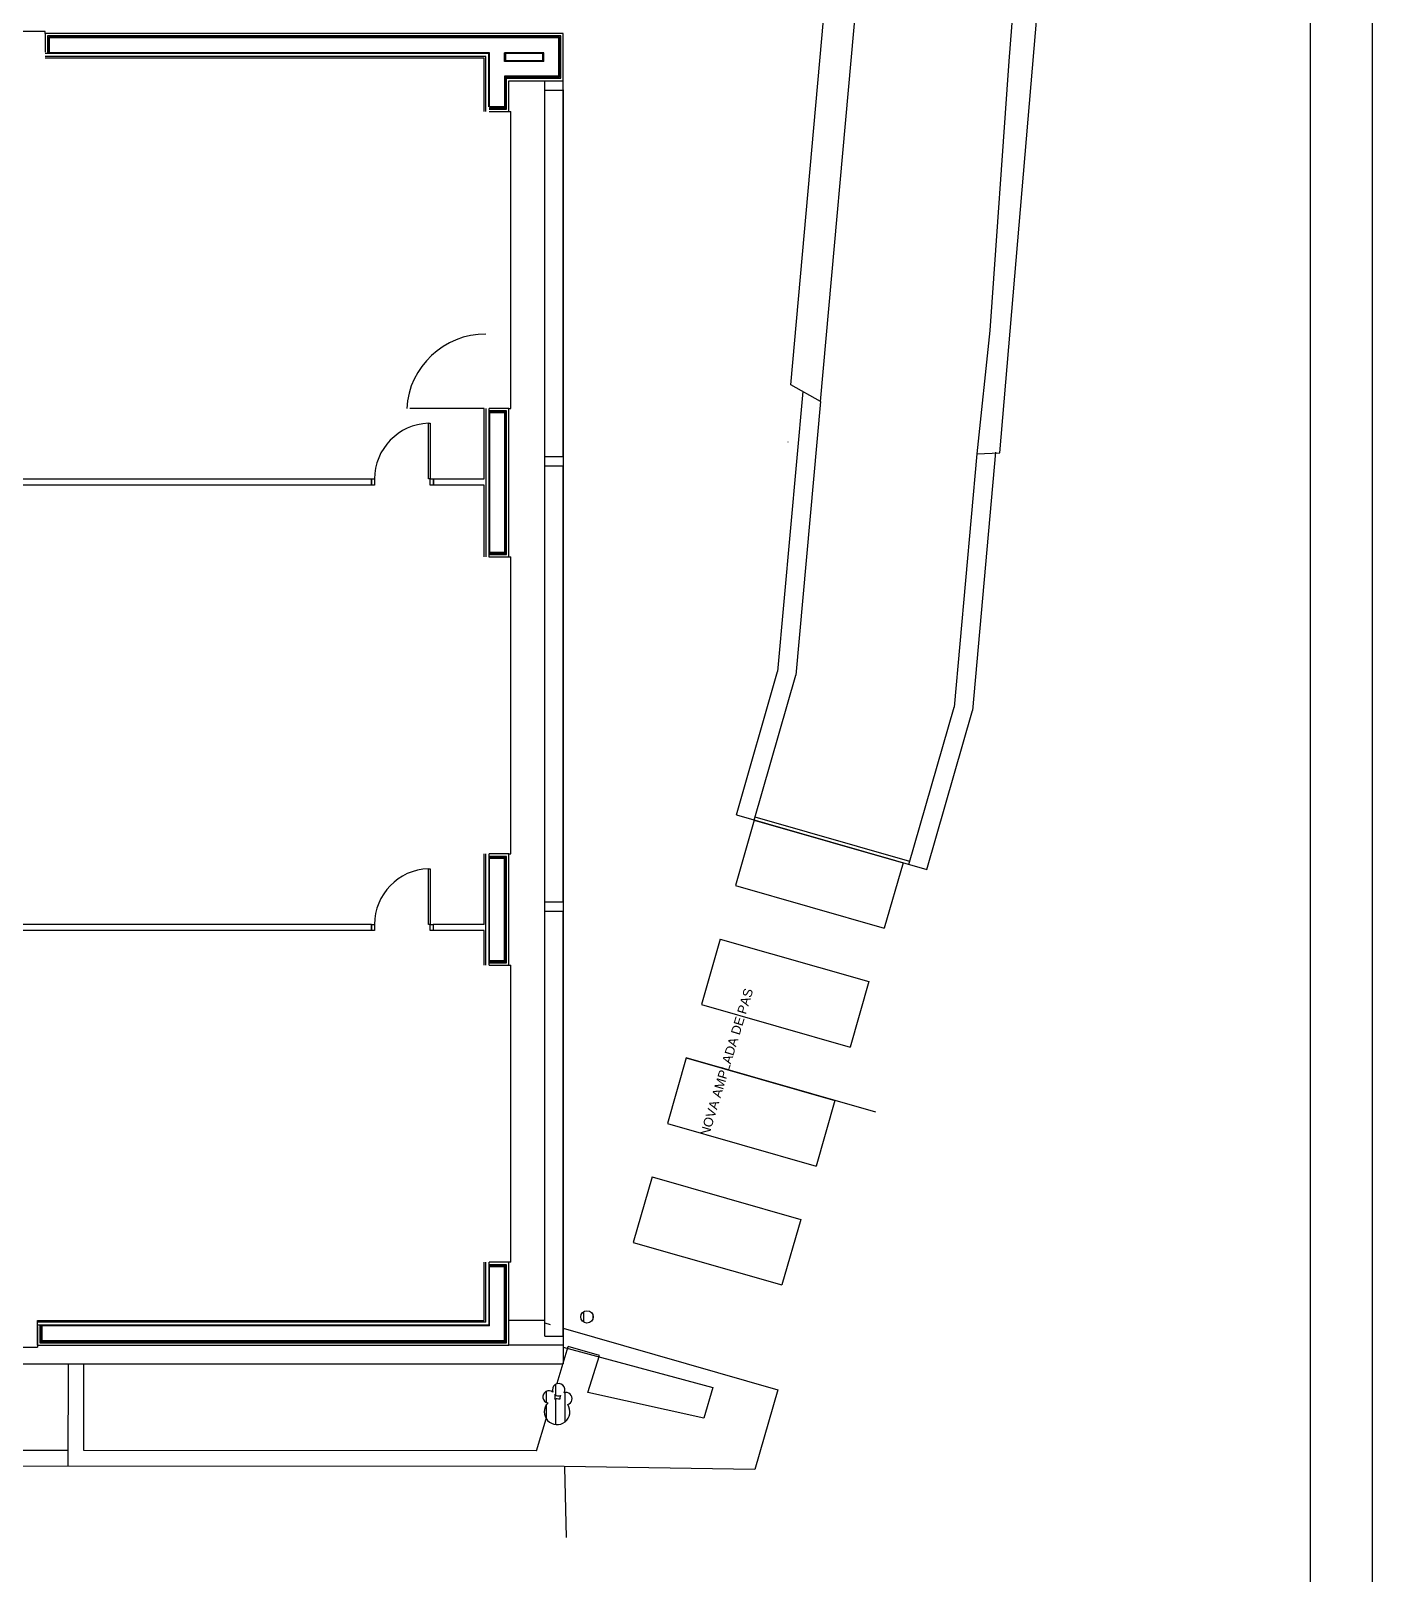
# Model space of a CAD drawing. Extents: x -0.02 to 0.821, y -0.01 to 0.584.
# Drawn here: x 0.6042 to 0.821, y 0.2063 to 0.4557 of the extents above; entities that cross this region are included whole.
import ezdxf
from ezdxf.enums import TextEntityAlignment as Align

# ---------------------------------------------------------------- set-up
doc = ezdxf.new("R2010")
doc.units = 0
doc.header["$MEASUREMENT"] = 0
for name, pattern in [('CONTINUA', [0]), ('GETRENNT', [31.75, 12.7, -6.35, 0, -6.35, 0, -6.35]), ('VERDECKT', [9.524999999999999, 6.35, -3.175])]:
    doc.linetypes.add(name, pattern=pattern)
for name, color, linetype in [('Constgral01', 4, 'CONTINUA'), ('Doors', 2, 'CONTINUA'), ('Walls', 7, 'CONTINUA')]:
    doc.layers.add(name, color=color, linetype=linetype)
doc.styles.add('ARIAL', font='Arial.ttf')

msp = doc.modelspace()

# ---------------------------------------------------------------- linework, layer by layer
at = {"layer": 'Constgral01', "color": 161, "linetype": 'CONTINUA'}
for p, q in [((0.6872588780820952, 0.2467035792479292), (0.687258868101053, 0.4476729885628447)), ((0.7266099085838651, 0.3892650117808953), (0.7266113524044632, 0.3892868772614748)), ((0.6872588745999965, 0.2473035160414875), (0.6814589773697662, 0.2473030279651284)), ((0.6935723722167313, 0.2470172280129045), (0.6935723722167313, 0.2487191555825994)), ((0.6950723722167313, 0.2476618526699021), (0.6950723722167313, 0.2480745309265331)), ((0.690258874752035, 0.2460362004740164), (0.6902588747544214, 0.240303543404676)), ((0.6890723722167313, 0.2351967104831711), (0.6890723722167313, 0.2369901592312381)), ((0.6875723722167313, 0.2340088047329336), (0.6875723722167313, 0.2358394180601463)), ((0.6890723722167313, 0.2304711907356977), (0.6890723722167313, 0.2345941269304603)), ((0.6905723722167313, 0.230930478787981), (0.6905723722167313, 0.2356368060531095)), ((0.6875723722167313, 0.2313356604641303), (0.6875723722167313, 0.2337313986672089)), ((0.6904795722157578, 0.2235930601730943), (0.6907471091318875, 0.2122243330329657))]:
    msp.add_line(p, q, dxfattribs=at)
at = {"layer": 'Constgral01', "color": 161, "linetype": 'VERDECKT'}
for p, q in [((0.7289605977315805, 0.3974386940244585), (0.724899485541042, 0.3521610264619812)), ((0.7318285722167348, 0.395832460174337), (0.727861999690591, 0.3516088229576126)), ((0.7182588746012188, 0.3289899967536331), (0.724899485541042, 0.3521610264619812)), ((0.7182588746012188, 0.3289899967545644), (0.7490205058879219, 0.3201739869434387)), ((0.7462637977004634, 0.321484163440764), (0.7212699723131373, 0.3286471714032814)), ((0.7181122741610744, 0.3175891850152984), (0.7421447986496497, 0.3107016773363576)), ((0.7156327713877545, 0.308937476166524), (0.7396652958763298, 0.3020499684885145)), ((0.7126022679979215, 0.2983631653515622), (0.7366347924864968, 0.2914756576735527)), ((0.7100692895455286, 0.2898090731175617), (0.7407522153705941, 0.2810156195918098)), ((0.7070922618348268, 0.2791371456887573), (0.731124786323402, 0.2722496380098164)), ((0.7046127590615652, 0.2704854368399829), (0.7286452835500823, 0.2635979291619733)), ((0.7015822556717322, 0.2599111260250211), (0.7256147801602493, 0.2530236183470115)), ((0.6872733622891829, 0.2468918217811734), (0.6881414722157643, 0.2466430291999132)), ((0.690258874752035, 0.2460362004740164), (0.7249259173281025, 0.2361009345380589)), ((0.690258874753199, 0.2429780365983024), (0.7144469092185027, 0.2364452184401453))]:
    msp.add_line(p, q, dxfattribs=at)
at = {"layer": 'Constgral01', "color": 161, "linetype": 'GETRENNT'}
for p, q in [((0.7211427775509074, 0.3281634958293289), (0.7181122741610744, 0.3175891850152984)), ((0.7211427775509074, 0.3281634958293289), (0.7451753020394827, 0.3212759881513194)), ((0.7451753020394827, 0.3212759881513194), (0.7421447986496497, 0.3107016773363576)), ((0.7156327713877545, 0.308937476166524), (0.7126022679979215, 0.2983631653515622)), ((0.7396652958763298, 0.3020499684885145), (0.7366347924864968, 0.2914756576735527)), ((0.7101227652246598, 0.2897114565037191), (0.7070922618348268, 0.2791371456887573)), ((0.7101227652246598, 0.2897114565037191), (0.7341552897132351, 0.2828239488247782)), ((0.7341552897132351, 0.2828239488247782), (0.731124786323402, 0.2722496380098164)), ((0.7046127590615652, 0.2704854368399829), (0.7015822556717322, 0.2599111260250211)), ((0.7286452835500823, 0.2635979291619733), (0.7256147801602493, 0.2530236183470115))]:
    msp.add_line(p, q, dxfattribs=at)
at = {"layer": 'Constgral01', "color": 7, "linetype": 'CONTINUA'}
msp.add_lwpolyline([(0.811, 0), (0, 0), (0, 0.5739999999999997), (0.811, 0.5739999999999997), (0.811, 0)], close=True, dxfattribs=at)
at = {"layer": 'Constgral01', "color": 161, "linetype": 'CONTINUA'}
msp.add_circle((0.6940951884622336, 0.2478681917991489), 0.001, dxfattribs=at)
for centre, radius, start, end in [((0.6895142579557142, 0.236093669006601), 0.001, 330.2191235530298, 202.6432425938935), ((0.687971346981707, 0.2349240681473166), 0.001, 51.68451855780452, 257.1557703951075), ((0.687971346981707, 0.2349240681473166), 0.001, 339.4171721314515, 22.64324259389445), ((0.6895142579557142, 0.236093669006601), 0.001, 231.6845185578045, 287.5123625984514), ((0.6892596883244696, 0.2325300045572221), 0.002072641960112378, 78.10967556780922, 99.78297351646624), ((0.6906831008096342, 0.2346433326611296), 0.001, 150.2191235530298, 184.8850633203585), ((0.6906831008096342, 0.2346433326611296), 0.001, 287.1911955255012, 107.512362598458), ((0.6892596883244696, 0.2325300045572221), 0.002072641960112378, 136.7899690132292, 33.96658328852517)]:
    msp.add_arc(centre, radius, start, end, dxfattribs=at)
at = {"layer": 'Doors', "color": 161, "linetype": 'CONTINUA'}
for p, q in [((0.6902588747174596, 0.3869535492276773), (0.6902588747686823, 0.4477035418571904)), ((0.6872588747144328, 0.3869535492276773), (0.6872588747651316, 0.4462035418581218)), ((0.6872588746208931, 0.4461729885628447), (0.6902588746238616, 0.4461729885619134)), ((0.690258874766936, 0.4462035418571905), (0.6902588747526169, 0.24330354185123)), ((0.6872588746155379, 0.3869535492276773), (0.6902588746185065, 0.3869535492276773)), ((0.6872588746488909, 0.3149535492304713), (0.6872588747120463, 0.3854535492286086)), ((0.6872588746143156, 0.3854535492286086), (0.6902588746172842, 0.3854535492276773)), ((0.6902588746506954, 0.3149535492304713), (0.6902588747162371, 0.3854535492276773)), ((0.6872588746059919, 0.3149535492304713), (0.6902588746083784, 0.3149535492304713)), ((0.6872588746047695, 0.3134535492304713), (0.6902588746071561, 0.3134535492304713)), ((0.687258874598192, 0.2447739982698113), (0.6872588746465044, 0.3134535492304713)), ((0.6902588746012188, 0.24480354185123), (0.6902588746483088, 0.3134535492304713)), ((0.6872588745982503, 0.2447739982698113), (0.6902588746012188, 0.2447739982698113)), ((0.6902588747526169, 0.2432739982698113), (0.6814888801898342, 0.243273541232571))]:
    msp.add_line(p, q, dxfattribs=at)
at = {"layer": 'Doors', "color": 161, "linetype": 'VERDECKT'}
msp.add_line((0.6774588748360985, 0.3947031295578927), (0.6654588748348761, 0.3947031295653433), dxfattribs=at)
at = {"layer": 'Doors', "color": 61, "linetype": 'CONTINUA'}
for p, q in [((0.6684585951286135, 0.3833022902105004), (0.668458639370976, 0.3923021226925775)), ((0.668458639370976, 0.3923021226925775), (0.668758639369742, 0.3923021226925775)), ((0.668758639369742, 0.3923021226925775), (0.6687585951274377, 0.3833022902105004)), ((0.6592585951268557, 0.382302290209569), (0.6592585951268557, 0.383302290209569)), ((0.6592585951268557, 0.383302290209569), (0.6597585951262154, 0.383302290209569)), ((0.6597585951262154, 0.382302290209569), (0.6592585951268557, 0.382302290209569)), ((0.6597585951262154, 0.383302290209569), (0.6597585951262154, 0.382302290209569)), ((0.6687585951274377, 0.3833022902105004), (0.6684585951286135, 0.3833022902105004)), ((0.6687585951274377, 0.3823022902105004), (0.6687585951274377, 0.3833022902105004)), ((0.6687585951274377, 0.3833022902105004), (0.6692585951268557, 0.3833022902105004)), ((0.6692585951268557, 0.3823022902105004), (0.6687585951274377, 0.3823022902105004)), ((0.6692585951268557, 0.3833022902105004), (0.6692585951268557, 0.3823022902105004)), ((0.6684588751081029, 0.3113038235241548), (0.6684588751080446, 0.3203038235241547)), ((0.6684588751080446, 0.3203038235241547), (0.6687588751068688, 0.3203038235241547)), ((0.6687588751068688, 0.3203038235241547), (0.668758875106927, 0.3113038235241548)), ((0.659258875106345, 0.3103038235232234), (0.659258875106345, 0.3113038235232234)), ((0.659258875106345, 0.3113038235232234), (0.6597588751057046, 0.3113038235232234)), ((0.6597588751057046, 0.3103038235232234), (0.659258875106345, 0.3103038235232234)), ((0.6597588751057046, 0.3113038235232234), (0.6597588751057046, 0.3103038235232234)), ((0.668758875106927, 0.3113038235241548), (0.6684588751081029, 0.3113038235241548)), ((0.668758875106927, 0.3103038235241548), (0.668758875106927, 0.3113038235241548)), ((0.668758875106927, 0.3113038235241548), (0.669258875106345, 0.3113038235241548)), ((0.669258875106345, 0.3103038235241548), (0.668758875106927, 0.3103038235241548)), ((0.669258875106345, 0.3113038235241548), (0.669258875106345, 0.3103038235241548))]:
    msp.add_line(p, q, dxfattribs=at)
at = {"layer": 'Doors', "color": 161, "linetype": 'VERDECKT'}
for centre, radius, start, end in [((0.6776448994439561, 0.3939980366118253), 0.01270560413413192, 89.48602234568023, 176.8187570759355), ((0.6687585951274377, 0.3833022902105004), 0.009000000000000001, 91.90683803245814, 180), ((0.668758875106927, 0.3113038235241548), 0.009000000000000001, 91.90683803245814, 180)]:
    msp.add_arc(centre, radius, start, end, dxfattribs=at)
at = {"layer": 'Walls', "color": 220, "linetype": 'CONTINUA'}
for p, q in [((0.7608302722162916, 0.3875064601441846), (0.7735676722169738, 0.5375727601461112)), ((0.7659255488891504, 0.4989046398177743), (0.7622867414105567, 0.4508461301187053)), ((0.7318285722167348, 0.395832460174337), (0.7408334834207199, 0.4962289419230074)), ((0.7270486147416523, 0.3985095165912062), (0.7341027865899378, 0.477157047833316)), ((0.7622867414105567, 0.4508461301187053), (0.7592173708332702, 0.4073112941784784)), ((0.7592173708332702, 0.4073112941784784), (0.7570933722169139, 0.3873846601732076)), ((0.7318285722167348, 0.395832460174337), (0.7270486147416523, 0.3985095165912062)), ((0.7570933722169139, 0.3873846601732076), (0.7608302722162916, 0.3875064601441846)), ((0.6892744392980239, 0.237176900244318), (0.6910625231946469, 0.2430734366066754)), ((0.6961249486578163, 0.2416239338312298), (0.6910625231946469, 0.2430734366066754)), ((0.6102591952956282, 0.2237430456355214), (0.6102677910185885, 0.2403035430721939)), ((0.6127604925895576, 0.2262417589435354), (0.6127677906823811, 0.2403022454483435)), ((0.694249730257492, 0.2356346386251971), (0.6961249486578163, 0.2416239338312298)), ((0.7129703400797444, 0.2314855399485677), (0.694249730257492, 0.2356346386251971)), ((0.7144469092185027, 0.2364452184401453), (0.7129703400797444, 0.2314855399485677)), ((0.7249259173281025, 0.2361009345380589), (0.7212334468198824, 0.2232168271103874)), ((0.6859470138914184, 0.2262041014023125), (0.6875224898923189, 0.2313995240246877)), ((0.6102604929203517, 0.2262430452983827), (0.3076089800622431, 0.2263987722229213)), ((0.6859470138914184, 0.2262041014023125), (0.6127604925895576, 0.2262417589435354)), ((0.6904130450386438, 0.2237018031105399), (0.3076089800622431, 0.2238987718923018)), ((0.7212334468198824, 0.2232168271103874), (0.6904130450386438, 0.2237018031105399))]:
    msp.add_line(p, q, dxfattribs=at)
at = {"layer": 'Walls', "color": 4, "linetype": 'CONTINUA'}
for p, q in [((0.6065118399648345, 0.45563354217913), (0.5825118399648345, 0.4556335418196395)), ((0.6065118399648345, 0.4553335421793163), (0.6065118399648345, 0.45563354217913)), ((0.6774588748366805, 0.4513029888849706), (0.6065118399640779, 0.4513035421064124)), ((0.6774588748366805, 0.4427031295569614), (0.6774588748366805, 0.4513029888849706)), ((0.6814888748367084, 0.44270312955603), (0.6817888738276088, 0.44270312955603)), ((0.6817888748366968, 0.3947031295569614), (0.6817888738276088, 0.44270312955603)), ((0.6774589197642635, 0.3833033234197646), (0.6774588748521637, 0.3947031295578927)), ((0.6814888748367084, 0.3947031295569614), (0.6817888748366968, 0.3947031295569614)), ((0.6774588748366805, 0.3707050731563941), (0.6774589197642635, 0.3823033234160393)), ((0.6814888748367084, 0.3707050731545314), (0.681788885580434, 0.3707050731545314)), ((0.6817888652963447, 0.3227031295569613), (0.681788885580434, 0.3707029967932031)), ((0.6774588747696835, 0.3113033234160393), (0.6774588676799321, 0.3227031295578927)), ((0.6814888652963564, 0.3227031295569613), (0.6817888652963447, 0.3227031295569613)), ((0.6774588748402893, 0.3047026313673705), (0.677458874830103, 0.3103029886288569)), ((0.6814888652963564, 0.3047031295504421), (0.6817887777567958, 0.3047031295504421)), ((0.6817888801880181, 0.2567031295523047), (0.6817887778209988, 0.3047031295504421)), ((0.6774588748366805, 0.2473029886288568), (0.6774588748366805, 0.2567031295541674)), ((0.6817888801880181, 0.2567031295523047), (0.6814888801879715, 0.2567031295523047)), ((0.6052591952956282, 0.2473035418502987), (0.6774588748366805, 0.2473029886288568)), ((0.605259195294464, 0.2433035421278328), (0.6052591952956282, 0.2473035418568179)), ((0.5812591952914954, 0.2429735397929326), (0.605259195293882, 0.2429735397957266)), ((0.6052591952974327, 0.2432735406141728), (0.6052591952974327, 0.2429735406143591)), ((0.3076089800622431, 0.240303541816771), (0.6902588747544214, 0.240303543404676))]:
    msp.add_line(p, q, dxfattribs=at)
at = {"layer": 'Walls', "color": 61, "linetype": 'CONTINUA'}
for p, q in [((0.6902588747686823, 0.4553335421793163), (0.6065118399647181, 0.4553335421793163)), ((0.6065118399648345, 0.4553335421793163), (0.6065118399648345, 0.4523035421064124)), ((0.6902588747686823, 0.4476729885628447), (0.6902588747686823, 0.4553335421793163)), ((0.6814888748367084, 0.44270312955603), (0.6814888748367084, 0.4476729885628447)), ((0.6814888748367084, 0.4476729885628447), (0.6902588747686823, 0.4476729885628447)), ((0.6782588748366688, 0.44270312955603), (0.6814888748367084, 0.44270312955603)), ((0.6814888748367084, 0.3947031295569614), (0.678258975909499, 0.3947031295569614)), ((0.6814888748367084, 0.3707050731545314), (0.6814888748367084, 0.3947031295569614)), ((0.6782089752609609, 0.3707050731545314), (0.6814888748367084, 0.3707050731545314)), ((0.6814888652963564, 0.3227031295569613), (0.6782588745435932, 0.3227031295569613)), ((0.6814888652963564, 0.3047031295504421), (0.6814888652963564, 0.3227031295569613)), ((0.6782588655370055, 0.3047031295504421), (0.6814888652963564, 0.3047031295504421)), ((0.6814888801879715, 0.2567031295523047), (0.678258973065007, 0.2567031295523047)), ((0.6814888801879715, 0.243273541232571), (0.6814888801879715, 0.2567031295523047)), ((0.6052591952974327, 0.2463035418530926), (0.6052591952974327, 0.2432735406141728)), ((0.6052591952956282, 0.243273541232571), (0.6814888801879715, 0.243273541232571))]:
    msp.add_line(p, q, dxfattribs=at)
at = {"layer": 'Walls', "color": 161, "linetype": 'CONTINUA'}
for p, q in [((0.689858874768659, 0.4549335421798751), (0.6069118399647996, 0.4549335421798751)), ((0.6069118399647996, 0.4549335421798751), (0.6069118399647996, 0.4520529890432954)), ((0.689678874768666, 0.4547535421792418), (0.6070918399647927, 0.4547535421792418)), ((0.6070918399647927, 0.4547535421792418), (0.6070918399647927, 0.4520529890432954)), ((0.689678874768666, 0.4482529885629192), (0.689678874768666, 0.4547535421792418)), ((0.689858874768659, 0.4480729885622859), (0.689858874768659, 0.4549335421798751)), ((0.6782088748366805, 0.4520529890432954), (0.6065118399648345, 0.4520529890432954)), ((0.6777588748384733, 0.4516029890486971), (0.6065118399647181, 0.4516035428065807)), ((0.6777588748373091, 0.44270312955603), (0.6777588748384733, 0.4516029890486971)), ((0.6782088748366805, 0.4434331295555458), (0.6782088748366805, 0.4520529890432954)), ((0.6869788747686544, 0.452053542197682), (0.6809088748390787, 0.452053542197682)), ((0.6809088748390787, 0.452053542197682), (0.6809088748390787, 0.4509529885621741)), ((0.6869788747686544, 0.4509529885621741), (0.6869788747686544, 0.452053542197682)), ((0.6809088748390787, 0.4509529885621741), (0.6869788747686544, 0.4509529885621741)), ((0.6809088748366922, 0.4432831295551732), (0.6809088748366922, 0.4482529885629192)), ((0.6809088748366922, 0.4482529885629192), (0.689678874768666, 0.4482529885629192)), ((0.6810888748366851, 0.4431031295554713), (0.6810888748366851, 0.4480729885622859)), ((0.6810888748366851, 0.4480729885622859), (0.689858874768659, 0.4480729885622859)), ((0.6782588748366688, 0.4432831295551732), (0.6809088748366922, 0.4432831295551732)), ((0.6782588748366688, 0.4431031295554713), (0.6810888748366851, 0.4431031295554713)), ((0.6777589782793657, 0.3947031295569614), (0.6777588748408598, 0.37070312955603)), ((0.6782089752609609, 0.39470312955603), (0.6782089752609609, 0.3707050731545314)), ((0.6810888748366851, 0.3943031295565889), (0.6782089752609609, 0.3943031295565889)), ((0.6810888748366851, 0.3711050731549039), (0.6810888748366851, 0.3943031295565889)), ((0.6809088748366922, 0.3941231295568869), (0.6782089752609609, 0.3941231295568869)), ((0.6809088748366922, 0.371285073154606), (0.6809088748366922, 0.3941231295568869)), ((0.6782089752609609, 0.371285073154606), (0.6809088748366922, 0.371285073154606)), ((0.6782089752609609, 0.3711050731549039), (0.6810888748366851, 0.3711050731549039)), ((0.6777588652432897, 0.3047031295523048), (0.6777588748360868, 0.3227031295569613)), ((0.6782088744629873, 0.32270312955603), (0.6782088744629873, 0.3047031295504421)), ((0.6810888652963913, 0.3223031295565889), (0.6782088744629873, 0.3223031295565889)), ((0.6809088652963401, 0.3221231295568869), (0.6782088744629873, 0.3221231295568869)), ((0.6809088652963401, 0.3052831295505166), (0.6809088652963401, 0.3221231295568869)), ((0.6810888652963913, 0.3051031295508146), (0.6810888652963913, 0.3223031295565889)), ((0.6782088744629873, 0.3052831295505166), (0.6809088652963401, 0.3052831295505166)), ((0.6782088744629873, 0.3051031295508146), (0.6810888652963913, 0.3051031295508146)), ((0.6777589031202952, 0.2470029885480181), (0.6777589772690553, 0.2567031296202913)), ((0.6782089719177457, 0.2567031295504421), (0.6782089719177457, 0.2465529885534197)), ((0.6810888801880065, 0.2563031295519322), (0.6782089719177457, 0.2563031295519322)), ((0.6809088801880134, 0.2561231295522303), (0.6782089719177457, 0.2561231295522303)), ((0.6809088801880134, 0.2438535412326455), (0.6809088801880134, 0.2561231295522303)), ((0.6810888801880065, 0.2436735412329435), (0.6810888801880065, 0.2563031295519322)), ((0.6777589031202952, 0.2470029885480181), (0.6052591952956282, 0.247003541233018)), ((0.6782089719177457, 0.2465529885534197), (0.6052591952956282, 0.2465529885534197)), ((0.6056592610270017, 0.2465529885534197), (0.6056592610270017, 0.2436735406145454)), ((0.6058392610478331, 0.2465529885534197), (0.6058392610478331, 0.2438535406142473)), ((0.6052591952974327, 0.2436735407412052), (0.6052589189255959, 0.2436735407412052)), ((0.6056592610270017, 0.2436735412329435), (0.6810888801880065, 0.2436735412329435)), ((0.6058392610478331, 0.2438535412326455), (0.6809088801880134, 0.2438535412326455))]:
    msp.add_line(p, q, dxfattribs=at)
at = {"layer": 'Walls', "color": 240, "linetype": 'CONTINUA'}
for p, q in [((0.6895288747698651, 0.4546035421798006), (0.6072418399648158, 0.4546035428009927)), ((0.6072418399648158, 0.4522035377230496), (0.6072418399648158, 0.4546035377224907)), ((0.6895288747686428, 0.4484035418517888), (0.6895288747698651, 0.4546035421798006)), ((0.6783588748378679, 0.4522029890436679), (0.6072418399648158, 0.4522035372760147)), ((0.6783588748367038, 0.4434331295546144), (0.6783588748378679, 0.4522029890436679)), ((0.6871288747686777, 0.4522035421971232), (0.6807588748390554, 0.4522029890259728)), ((0.6807588748390554, 0.4508029885627329), (0.6807588748390554, 0.4522029890259728)), ((0.6871288747686777, 0.4508035418335348), (0.6871288747686777, 0.4522035421971232)), ((0.6871288747686777, 0.4508035418335348), (0.6807588748187992, 0.4508029885627329)), ((0.6895288747686428, 0.4484035418517888), (0.6807588748378912, 0.4484029885623604)), ((0.6807588748378912, 0.4484029885623604), (0.6807588748366689, 0.4434331295732409)), ((0.6807588748366689, 0.4434331295732409), (0.6783588748367038, 0.4434331295555458)), ((0.6782589752627537, 0.3939731295760721), (0.6782588748366688, 0.3939731295760721)), ((0.6783589752609842, 0.3939731295742094), (0.6783588778586127, 0.3714350731540471)), ((0.6807588748366689, 0.3939731295565143), (0.6783589752609842, 0.3939731295751408)), ((0.6807589752633357, 0.3939731295565143), (0.6807588778574718, 0.3714350731717423)), ((0.6807588748366689, 0.3714350731717423), (0.6783588778586127, 0.3714350731549785)), ((0.6783588656152715, 0.3054331295508891), (0.6783588744629524, 0.3219731295742095)), ((0.6807588744641399, 0.3219731295565143), (0.6783588744623703, 0.3219731295742095)), ((0.6807588656164589, 0.3054331295685843), (0.6807588744629757, 0.3219731295565143)), ((0.680758865296375, 0.3054331295685843), (0.6783564663095749, 0.3054331295508891)), ((0.6783588985331007, 0.2464029885530472), (0.678358971917769, 0.2559731295695529)), ((0.680758976504323, 0.2559731295518577), (0.678358971917769, 0.2559731295695529)), ((0.6807588801879901, 0.2440029885713011), (0.6807589719189564, 0.2559731295518577)), ((0.6059892610493698, 0.246403540619649), (0.605989261030918, 0.2440035406202078)), ((0.6783588985331007, 0.2464029885530472), (0.6059892610493698, 0.2464035357125104)), ((0.6807588801879901, 0.2440029885713011), (0.605989261030918, 0.2440035358890891))]:
    msp.add_line(p, q, dxfattribs=at)
at = {"layer": 'Walls', "color": 161, "linetype": 'VERDECKT'}
for p, q in [((0.7570933722145273, 0.3873846601443365), (0.753417969799717, 0.3464073019977659)), ((0.7601303193760687, 0.3876623162934557), (0.7563804839486838, 0.3458550984924659)), ((0.7211427775509074, 0.3281634958293289), (0.727861999690591, 0.3516088229576126)), ((0.7461366029388737, 0.3210004878677428), (0.753417969799717, 0.3464073019986972)), ((0.7490205058879219, 0.3201739869434387), (0.7563804839486838, 0.3458550984915346))]:
    msp.add_line(p, q, dxfattribs=at)
at = {"layer": 'Walls', "color": 40, "linetype": 'CONTINUA'}
for p, q in [((0.6592591052461648, 0.3823033045437187), (0.5702588749126298, 0.3823014583103359)), ((0.570258919764834, 0.3833038766412065), (0.6592591065175366, 0.3833034434067085)), ((0.6592591065175366, 0.3833034434271976), (0.6592591052461648, 0.3823033045437187)), ((0.6692595159060438, 0.3833038766412065), (0.6692595146346721, 0.3823038766421378)), ((0.677458875522716, 0.3823033234160393), (0.6692595146358945, 0.3823038766412065)), ((0.6692595159060438, 0.3833038766412065), (0.6774588313467684, 0.3833033234197646)), ((0.6592588759476785, 0.3103041266622022), (0.5657597610185039, 0.3103035272145644)), ((0.6592588772178278, 0.3113043722286821), (0.577256283679104, 0.3113030155496672)), ((0.6592588772178278, 0.3113036279855296), (0.6592588759465143, 0.3103030800903216)), ((0.6692588772398885, 0.3113032237179578), (0.6692588759685169, 0.3103030988341197)), ((0.6774588748366805, 0.3103029886288569), (0.6692588759685169, 0.3103039781581611)), ((0.677458875522716, 0.3113033234160393), (0.6692588772398885, 0.3113045544652268))]:
    msp.add_line(p, q, dxfattribs=at)
msp.add_lwpolyline([(-0.02, 0.5839999999999999), (0.8210000000000001, 0.5839999999999999), (0.8210000000000001, -0.01), (-0.02, -0.01), (-0.02, 0.5839999999999999)], close=True, dxfattribs=at)

# ---------------------------------------------------------------- texts
at = {"layer": 'Constgral01', "color": 161, "linetype": 'CONTINUA', "style": 'ARIAL', "width": 1.001845282292399}
msp.add_text('NOVA AMPLADA DE PAS', height=0.001500000000000058, rotation=73.13000027817195, dxfattribs=at).set_placement((0.7137733494609129, 0.2769053039941936), (0.7209848483541357, 0.3006859007847084), align=Align.FIT)

doc.saveas('drawing.dxf')
